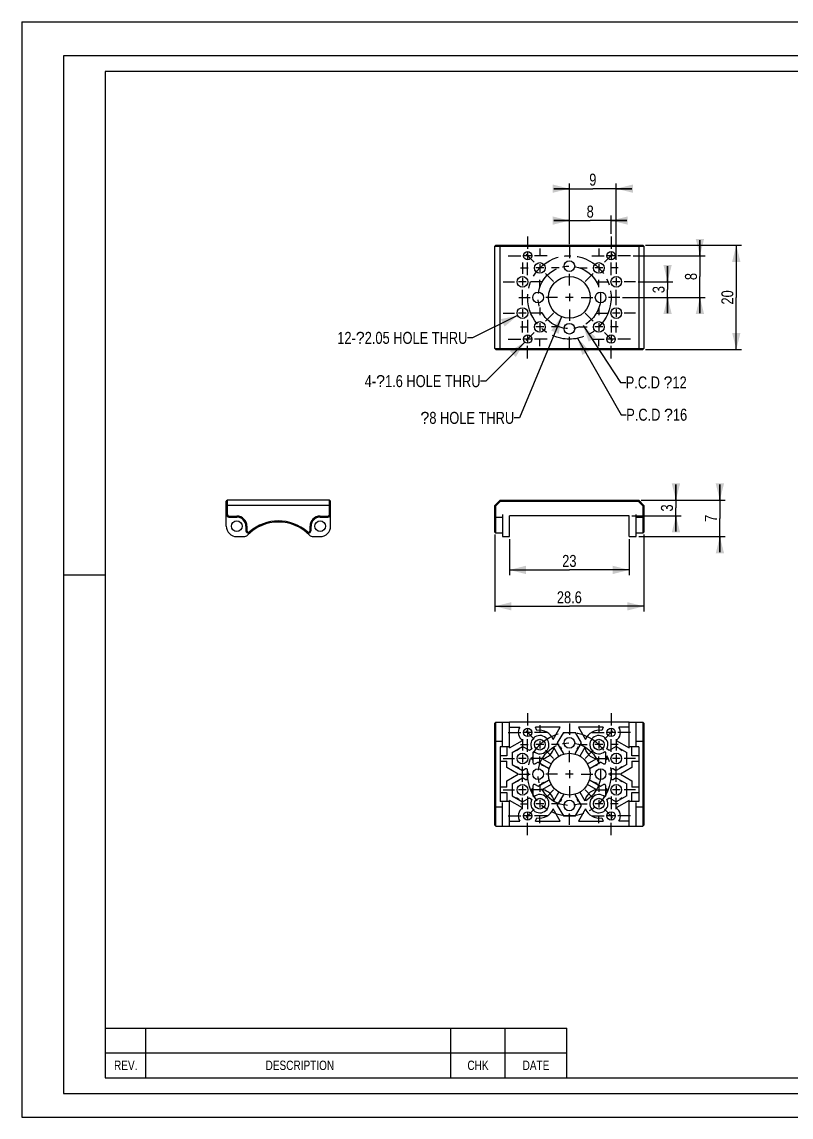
# Model space of a CAD drawing. Header units: millimetres. Extents: x 0 to 297, y 0 to 210.
# Drawn here: x 0 to 147.5, y 0 to 210 of the extents above; entities that cross this region are included whole.
import ezdxf

# ---------------------------------------------------------------- set-up
doc = ezdxf.new("R2010")
doc.units = ezdxf.units.MM
doc.header["$LTSCALE"] = 16.335
doc.linetypes.add('CENTER', pattern=[0.6, 0.375, -0.075, 0.075, -0.075])
doc.layers.get('0').update_dxf_attribs({"linetype": 'CONTINUOUS'})
doc.layers.add('02___PRT_ALL_AXES', color=7, linetype='CONTINUOUS')
doc.styles.get("Standard").update_dxf_attribs({"font": 'txt', "width": 0.8})
doc.styles.add('TEXTSTYLE_3', font='symbol_asme.ttf')
doc.dimstyles.new('DIMSTYLE_1', dxfattribs={"dimtxt": 2.3, "dimasz": 3.2, "dimexe": 1, "dimexo": 0.5, "dimgap": 0.575, "dimtad": 1, "dimdsep": 46, "dimtxsty": 'Standard', "dimblk": '_FILLED', "dimblk1": '_FILLED', "dimblk2": '_FILLED', "dimcen": 0.09, "dimazin": 2, "dimtp": 0.2, "dimtm": 0.2, "dimtfac": 1, "dimtofl": 0, "dimtmove": 0, "dimatfit": 3, "dimldrblk": '_FILLED', "dimfxl": 0, "dimtolj": 1, "dimarcsym": 0})
doc.dimstyles.new('DIMSTYLE_2', dxfattribs={"dimtxt": 2.3, "dimasz": 3.2, "dimexe": 1, "dimexo": 0.5, "dimgap": 0.575, "dimtad": 1, "dimdsep": 46, "dimtxsty": 'Standard', "dimblk": '_FILLED', "dimblk1": '_FILLED', "dimblk2": '_FILLED', "dimcen": 0.09, "dimazin": 2, "dimtp": 0.1, "dimtm": 0.1, "dimtfac": 1, "dimtofl": 0, "dimtmove": 0, "dimatfit": 3, "dimldrblk": '_FILLED', "dimfxl": 0, "dimtolj": 1, "dimarcsym": 0})
doc.dimstyles.get("Standard").update_dxf_attribs({"dimtxt": 2.3, "dimasz": 3.2, "dimexe": 1, "dimexo": 0.5, "dimtad": 1, "dimdsep": 46, "dimtxsty": 'Standard', "dimblk": '_FILLED', "dimblk1": '_FILLED', "dimblk2": '_FILLED', "dimcen": 0.09, "dimazin": 2, "dimtol": 1, "dimtp": 0.01, "dimtm": 0.01, "dimtfac": 1, "dimtofl": 0, "dimtmove": 0, "dimatfit": 3, "dimldrblk": '_FILLED', "dimfxl": 0, "dimtolj": 1, "dimarcsym": 0})

# ---------------------------------------------------------------- blocks, each defined once
blk = doc.blocks.new('_FILLED')
at = {"color": 0, "linetype": 'ByBlock'}
blk.add_solid([(0, 0), (-1, 0.25), (-1, -0.25)], dxfattribs=at)
blk = doc.blocks.new('*D2')
at = {"color": 2, "linetype": 'Continuous'}
for p, q in [((133.87, 118.3), (133.87, 121.3)), ((133.87, 121.3), (133.87, 114.8)), ((118.8, 118.3), (134.87, 118.3)), ((133.87, 108.3), (133.87, 114.8)), ((118.3, 111.3), (134.87, 111.3)), ((133.87, 111.3), (133.87, 108.3))]:
    blk.add_line(p, q, dxfattribs=at)
at = {"color": 2, "linetype": 'Continuous', "xscale": 3.2, "yscale": 3.2, "zscale": 3.2}
for p, rotation in [((133.87, 118.3), 270), ((133.87, 111.3), 90)]:
    blk.add_blockref('_FILLED', p, dxfattribs=dict(at, rotation=rotation))
at = {"color": 2, "linetype": 'Continuous', "insert": (130.99, 114.8), "char_height": 2.3, "width": 1.84, "attachment_point": 2, "rotation": 90, "line_spacing_factor": 0.9}
blk.add_mtext('7', dxfattribs=at)
blk = doc.blocks.new('*D3')
at = {"color": 2, "linetype": 'Continuous'}
for p, q in [((90.7, 111.74), (90.7, 96.94)), ((119.3, 111.74), (119.3, 96.94)), ((90.7, 97.94), (105, 97.94)), ((119.3, 97.94), (105, 97.94))]:
    blk.add_line(p, q, dxfattribs=at)
at = {"color": 2, "linetype": 'Continuous', "xscale": 3.2, "yscale": 3.2, "zscale": 3.2, "rotation": 180}
blk.add_blockref('_FILLED', (90.7, 97.94), dxfattribs=at)
at = {"color": 2, "linetype": 'Continuous', "xscale": 3.2, "yscale": 3.2, "zscale": 3.2}
blk.add_blockref('_FILLED', (119.3, 97.94), dxfattribs=at)
at = {"color": 2, "linetype": 'Continuous', "insert": (105, 100.82), "char_height": 2.3, "width": 7.36, "attachment_point": 2, "line_spacing_factor": 0.9}
blk.add_mtext('28.6', dxfattribs=at)
blk = doc.blocks.new('*D4')
at = {"color": 2, "linetype": 'Continuous'}
for p, q in [((93.5, 110.8), (93.5, 103.92)), ((116.5, 110.8), (116.5, 103.92)), ((93.5, 104.92), (105, 104.92)), ((116.5, 104.92), (105, 104.92))]:
    blk.add_line(p, q, dxfattribs=at)
at = {"color": 2, "linetype": 'Continuous', "xscale": 3.2, "yscale": 3.2, "zscale": 3.2, "rotation": 180}
blk.add_blockref('_FILLED', (93.5, 104.92), dxfattribs=at)
at = {"color": 2, "linetype": 'Continuous', "xscale": 3.2, "yscale": 3.2, "zscale": 3.2}
blk.add_blockref('_FILLED', (116.5, 104.92), dxfattribs=at)
at = {"color": 2, "linetype": 'Continuous', "insert": (105, 107.79), "char_height": 2.3, "width": 3.68, "attachment_point": 2, "line_spacing_factor": 0.9}
blk.add_mtext('23', dxfattribs=at)
blk = doc.blocks.new('*D5')
at = {"color": 2, "linetype": 'Continuous'}
for p, q in [((125.45, 118.3), (125.45, 121.3)), ((125.45, 121.3), (125.45, 116.8)), ((118.8, 118.3), (126.45, 118.3)), ((125.45, 112.3), (125.45, 116.8)), ((117, 115.3), (126.45, 115.3)), ((125.45, 115.3), (125.45, 112.3))]:
    blk.add_line(p, q, dxfattribs=at)
at = {"color": 2, "linetype": 'Continuous', "xscale": 3.2, "yscale": 3.2, "zscale": 3.2}
for p, rotation in [((125.45, 118.3), 270), ((125.45, 115.3), 90)]:
    blk.add_blockref('_FILLED', p, dxfattribs=dict(at, rotation=rotation))
at = {"color": 2, "linetype": 'Continuous', "insert": (122.57, 116.8), "char_height": 2.3, "width": 1.84, "attachment_point": 2, "rotation": 90, "line_spacing_factor": 0.9}
blk.add_mtext('3', dxfattribs=at)
blk = doc.blocks.new('*D6')
at = {"color": 2, "linetype": 'Continuous'}
for p, q in [((119.6, 167.17), (138.02, 167.17)), ((137.02, 167.17), (137.02, 157.17)), ((137.02, 147.17), (137.02, 157.17)), ((119.6, 147.17), (138.02, 147.17))]:
    blk.add_line(p, q, dxfattribs=at)
at = {"color": 2, "linetype": 'Continuous', "xscale": 3.2, "yscale": 3.2, "zscale": 3.2}
for p, rotation in [((137.02, 167.17), 90), ((137.02, 147.17), 270)]:
    blk.add_blockref('_FILLED', p, dxfattribs=dict(at, rotation=rotation))
at = {"color": 2, "linetype": 'Continuous', "insert": (134.15, 157.17), "char_height": 2.3, "width": 3.68, "attachment_point": 2, "rotation": 90, "line_spacing_factor": 0.9}
blk.add_mtext('20', dxfattribs=at)
blk = doc.blocks.new('*D7')
at = {"color": 2, "linetype": 'Continuous'}
for p, q in [((105, 167.38), (105, 172.91)), ((113, 169.38), (113, 172.91)), ((105, 171.91), (102, 171.91)), ((102, 171.91), (109, 171.91)), ((116, 171.91), (109, 171.91)), ((113, 171.91), (116, 171.91))]:
    blk.add_line(p, q, dxfattribs=at)
at = {"color": 2, "linetype": 'Continuous', "xscale": 3.2, "yscale": 3.2, "zscale": 3.2}
blk.add_blockref('_FILLED', (105, 171.91), dxfattribs=at)
at = {"color": 2, "linetype": 'Continuous', "xscale": 3.2, "yscale": 3.2, "zscale": 3.2, "rotation": 180}
blk.add_blockref('_FILLED', (113, 171.91), dxfattribs=at)
at = {"color": 2, "linetype": 'Continuous', "insert": (109, 174.78), "char_height": 2.3, "width": 1.84, "attachment_point": 2, "line_spacing_factor": 0.9}
blk.add_mtext('8', dxfattribs=at)
blk = doc.blocks.new('*D8')
at = {"color": 2, "linetype": 'Continuous'}
for p, q in [((105, 167.38), (105, 179.02)), ((114, 164.38), (114, 179.02)), ((105, 178.02), (102, 178.02)), ((102, 178.02), (109.5, 178.02)), ((117, 178.02), (109.5, 178.02)), ((114, 178.02), (117, 178.02))]:
    blk.add_line(p, q, dxfattribs=at)
at = {"color": 2, "linetype": 'Continuous', "xscale": 3.2, "yscale": 3.2, "zscale": 3.2}
blk.add_blockref('_FILLED', (105, 178.02), dxfattribs=at)
at = {"color": 2, "linetype": 'Continuous', "xscale": 3.2, "yscale": 3.2, "zscale": 3.2, "rotation": 180}
blk.add_blockref('_FILLED', (114, 178.02), dxfattribs=at)
at = {"color": 2, "linetype": 'Continuous', "insert": (109.5, 180.9), "char_height": 2.3, "width": 1.84, "attachment_point": 2, "line_spacing_factor": 0.9}
blk.add_mtext('9', dxfattribs=at)
blk = doc.blocks.new('*D9')
at = {"color": 2, "linetype": 'Continuous'}
for p, q in [((123.84, 160.17), (123.84, 163.17)), ((123.84, 163.17), (123.84, 158.67)), ((118.21, 160.17), (124.84, 160.17)), ((123.84, 154.17), (123.84, 158.67)), ((115.5, 157.17), (124.84, 157.17)), ((123.84, 157.17), (123.84, 154.17))]:
    blk.add_line(p, q, dxfattribs=at)
at = {"color": 2, "linetype": 'Continuous', "xscale": 3.2, "yscale": 3.2, "zscale": 3.2}
for p, rotation in [((123.84, 160.17), 270), ((123.84, 157.17), 90)]:
    blk.add_blockref('_FILLED', p, dxfattribs=dict(at, rotation=rotation))
at = {"color": 2, "linetype": 'Continuous', "insert": (120.97, 158.67), "char_height": 2.3, "width": 1.84, "attachment_point": 2, "rotation": 90, "line_spacing_factor": 0.9}
blk.add_mtext('3', dxfattribs=at)
blk = doc.blocks.new('*D10')
at = {"color": 2, "linetype": 'Continuous'}
for p, q in [((130.04, 165.17), (130.04, 168.17)), ((130.04, 168.17), (130.04, 161.17)), ((117.21, 165.17), (131.04, 165.17)), ((130.04, 154.17), (130.04, 161.17)), ((115.21, 157.17), (131.04, 157.17)), ((130.04, 157.17), (130.04, 154.17))]:
    blk.add_line(p, q, dxfattribs=at)
at = {"color": 2, "linetype": 'Continuous', "xscale": 3.2, "yscale": 3.2, "zscale": 3.2}
for p, rotation in [((130.04, 165.17), 270), ((130.04, 157.17), 90)]:
    blk.add_blockref('_FILLED', p, dxfattribs=dict(at, rotation=rotation))
at = {"color": 2, "linetype": 'Continuous', "insert": (127.17, 161.17), "char_height": 2.3, "width": 1.84, "attachment_point": 2, "rotation": 90, "line_spacing_factor": 0.9}
blk.add_mtext('8', dxfattribs=at)

msp = doc.modelspace()

# ---------------------------------------------------------------- linework, layer by layer
at = {"color": 7, "linetype": 'Continuous'}
for p, q in [((0, 210), (0, 0)), ((0, 210), (297, 210)), ((8, 203.5), (8, 4.5)), ((293, 203.5), (8, 203.5)), ((90.701, 166.968), (90.901, 167.168)), ((90.701, 147.368), (90.701, 166.968)), ((90.701, 166.968), (119.301, 166.968)), ((90.901, 167.168), (119.101, 167.168)), ((91.701, 166.968), (91.784, 167.168)), ((91.701, 147.368), (91.701, 166.968)), ((118.218, 167.168), (118.301, 166.968)), ((118.301, 166.968), (118.301, 147.368)), ((119.301, 166.968), (119.101, 167.168)), ((119.301, 166.968), (119.301, 147.368)), ((90.701, 147.368), (90.901, 147.168)), ((90.701, 147.368), (119.301, 147.368)), ((90.901, 147.168), (119.101, 147.168)), ((91.784, 147.168), (91.701, 147.368)), ((118.301, 147.368), (118.218, 147.168)), ((119.301, 147.368), (119.101, 147.168)), ((39.408, 118.303), (39.208, 118.103)), ((39.208, 113.303), (39.208, 118.103)), ((39.408, 115.553), (39.408, 118.303)), ((59.008, 118.303), (39.408, 118.303)), ((59.008, 115.553), (59.008, 118.303)), ((59.208, 118.103), (59.008, 118.303)), ((59.208, 113.303), (59.208, 118.103)), ((91.701, 118.303), (90.701, 117.303)), ((91.784, 118.103), (90.901, 117.22)), ((91.784, 118.103), (91.701, 118.303)), ((91.701, 118.303), (118.301, 118.303)), ((91.784, 118.103), (118.218, 118.103)), ((118.301, 118.303), (118.218, 118.103)), ((119.101, 117.22), (118.218, 118.103)), ((119.301, 117.303), (118.301, 118.303)), ((39.408, 117.303), (39.208, 117.22)), ((59.008, 117.303), (39.408, 117.303)), ((59.008, 117.303), (59.208, 117.22)), ((90.701, 112.165), (90.701, 117.303)), ((90.701, 117.303), (90.901, 117.22)), ((90.901, 111.965), (90.901, 117.22)), ((92.201, 115.553), (92.201, 111.303)), ((117.801, 111.303), (117.801, 115.553)), ((119.301, 117.303), (119.101, 117.22)), ((119.101, 117.22), (119.101, 111.965)), ((119.301, 117.303), (119.301, 112.165)), ((39.708, 115.253), (41.208, 115.253)), ((39.708, 115.053), (41.208, 115.053)), ((57.208, 115.253), (58.708, 115.253)), ((57.208, 115.053), (58.708, 115.053)), ((90.701, 115.253), (90.901, 115.053)), ((90.901, 115.053), (92.201, 115.053)), ((93.501, 111.303), (93.501, 115.303)), ((116.501, 111.303), (116.501, 115.303)), ((117.801, 115.053), (119.101, 115.053)), ((119.301, 115.253), (119.101, 115.053)), ((41.208, 111.303), (42.557, 111.303)), ((42.958, 113.303), (42.958, 112.465)), ((43.158, 113.303), (43.158, 112.465)), ((55.258, 112.465), (55.258, 113.303)), ((55.458, 112.465), (55.458, 113.303)), ((55.859, 111.303), (57.208, 111.303)), ((90.701, 112.165), (90.901, 111.965)), ((92.201, 111.965), (90.901, 111.965)), ((92.201, 111.303), (93.501, 111.303)), ((116.501, 111.303), (117.801, 111.303)), ((119.101, 111.965), (117.801, 111.965)), ((119.301, 112.165), (119.101, 111.965)), ((8, 104), (16, 104)), ((90.701, 75.556), (90.901, 75.756)), ((90.901, 55.756), (90.901, 75.756)), ((90.901, 75.756), (93.501, 75.756)), ((92.201, 71.179), (92.201, 75.756)), ((93.501, 70.777), (93.501, 75.756)), ((116.501, 75.756), (119.101, 75.756)), ((116.501, 70.777), (116.501, 75.756)), ((117.801, 71.179), (117.801, 75.756)), ((119.101, 75.756), (119.101, 55.756)), ((119.301, 75.556), (119.101, 75.756)), ((90.701, 55.956), (90.701, 75.556)), ((93.501, 74.756), (95.504, 74.756)), ((103.269, 74.756), (98.497, 74.756)), ((101.91, 72.402), (103.269, 74.756)), ((103.846, 73.756), (102.691, 71.756)), ((103.846, 73.756), (106.155, 73.756)), ((104.751, 73.636), (104.751, 73.756)), ((105.251, 73.636), (104.751, 73.636)), ((105.251, 73.756), (105.251, 73.636)), ((107.31, 71.756), (106.155, 73.756)), ((106.733, 74.756), (108.092, 72.402)), ((111.504, 74.756), (106.733, 74.756)), ((116.501, 74.756), (114.497, 74.756)), ((119.301, 75.556), (119.301, 55.956)), ((90.701, 71.806), (90.901, 72.006)), ((92.201, 72.006), (90.901, 72.006)), ((93.501, 70.777), (96.033, 72.239)), ((103.846, 69.756), (102.691, 71.756)), ((106.155, 69.756), (107.31, 71.756)), ((113.969, 72.239), (116.501, 70.777)), ((119.101, 72.006), (117.801, 72.006)), ((119.301, 71.806), (119.101, 72.006)), ((91.701, 71.006), (91.701, 60.506)), ((93.501, 71.006), (91.701, 71.006)), ((93.001, 71.006), (93.001, 69.256)), ((94.001, 69.911), (96.001, 71.065)), ((94.001, 69.911), (94.001, 67.601)), ((94.844, 70.259), (94.784, 70.363)), ((95.277, 70.509), (94.844, 70.259)), ((95.217, 70.613), (95.277, 70.509)), ((97.367, 70.277), (96.001, 71.065)), ((97.788, 70.611), (97.367, 70.277)), ((98.001, 69.911), (98.212, 70.078)), ((98.001, 69.911), (98.001, 68.008)), ((103.001, 69.22), (102.042, 70.881)), ((103.144, 70.973), (103.248, 71.033)), ((103.248, 71.033), (103.498, 70.6)), ((103.498, 70.6), (103.394, 70.54)), ((103.846, 69.756), (103.846, 69.586)), ((106.155, 69.586), (106.155, 69.756)), ((106.504, 70.6), (106.754, 71.033)), ((106.608, 70.54), (106.504, 70.6)), ((106.754, 71.033), (106.858, 70.973)), ((107.96, 70.881), (107.001, 69.22)), ((111.79, 70.078), (112.001, 69.911)), ((112.001, 68.008), (112.001, 69.911)), ((112.634, 70.277), (112.213, 70.611)), ((114.001, 71.065), (112.634, 70.277)), ((114.001, 71.065), (116.001, 69.911)), ((114.724, 70.509), (114.784, 70.613)), ((115.157, 70.259), (114.724, 70.509)), ((115.217, 70.363), (115.157, 70.259)), ((116.001, 67.601), (116.001, 69.911)), ((118.301, 71.006), (116.501, 71.006)), ((117.001, 69.256), (117.001, 71.006)), ((118.301, 71.006), (118.301, 60.506)), ((93.001, 69.256), (91.701, 69.256)), ((91.701, 68.256), (93.001, 68.256)), ((93.001, 67.024), (93.001, 68.256)), ((94.001, 67.601), (96.001, 66.447)), ((94.784, 67.149), (94.844, 67.253)), ((94.844, 67.253), (95.277, 67.003)), ((97.881, 68.506), (97.881, 69.006)), ((97.881, 69.006), (98.001, 69.006)), ((98.001, 68.506), (97.881, 68.506)), ((99.001, 68.065), (98.451, 67.748)), ((99.001, 68.065), (101.001, 66.911)), ((99.724, 67.509), (99.784, 67.613)), ((100.157, 67.259), (99.724, 67.509)), ((99.876, 68.715), (101.537, 67.756)), ((100.217, 67.363), (100.157, 67.259)), ((108.465, 67.756), (110.126, 68.715)), ((109.001, 66.911), (111.001, 68.065)), ((109.844, 67.259), (109.784, 67.363)), ((110.277, 67.509), (109.844, 67.259)), ((110.217, 67.613), (110.277, 67.509)), ((111.551, 67.748), (111.001, 68.065)), ((112.001, 69.006), (112.121, 69.006)), ((112.121, 68.506), (112.001, 68.506)), ((112.121, 69.006), (112.121, 68.506)), ((116.001, 67.601), (114.001, 66.447)), ((114.724, 67.003), (115.157, 67.253)), ((115.157, 67.253), (115.217, 67.149)), ((118.301, 69.256), (117.001, 69.256)), ((117.001, 68.256), (118.301, 68.256)), ((117.001, 68.256), (117.001, 67.024)), ((95.197, 65.756), (93.001, 67.024)), ((93.001, 64.488), (95.197, 65.756)), ((95.277, 67.003), (95.217, 66.899)), ((96.001, 66.447), (96.551, 66.764)), ((97.001, 65.008), (97.001, 66.504)), ((97.001, 66.006), (97.121, 66.006)), ((97.121, 65.506), (97.001, 65.506)), ((97.121, 66.006), (97.121, 65.506)), ((101.171, 66.911), (101.001, 66.911)), ((109.001, 66.911), (108.83, 66.911)), ((112.881, 66.006), (113.001, 66.006)), ((112.881, 65.506), (112.881, 66.006)), ((113.001, 65.506), (112.881, 65.506)), ((113.001, 66.504), (113.001, 65.008)), ((113.451, 66.764), (114.001, 66.447)), ((114.784, 66.899), (114.724, 67.003)), ((117.001, 67.024), (114.805, 65.756)), ((114.805, 65.756), (117.001, 64.488)), ((93.001, 63.256), (91.701, 63.256)), ((93.001, 63.256), (93.001, 64.488)), ((94.001, 63.911), (96.001, 65.065)), ((94.001, 63.911), (94.001, 61.601)), ((94.844, 64.259), (94.784, 64.363)), ((95.277, 64.509), (94.844, 64.259)), ((95.217, 64.613), (95.277, 64.509)), ((96.551, 64.748), (96.001, 65.065)), ((97.881, 62.506), (97.881, 63.006)), ((97.881, 63.006), (98.001, 63.006)), ((98.001, 63.504), (98.001, 61.601)), ((98.451, 63.764), (99.001, 63.447)), ((99.001, 63.447), (101.001, 64.601)), ((99.724, 64.003), (100.157, 64.253)), ((99.784, 63.899), (99.724, 64.003)), ((101.537, 63.756), (99.876, 62.797)), ((100.157, 64.253), (100.217, 64.149)), ((101.001, 64.601), (101.171, 64.601)), ((110.126, 62.797), (108.465, 63.756)), ((108.83, 64.601), (109.001, 64.601)), ((109.001, 64.601), (111.001, 63.447)), ((109.784, 64.149), (109.844, 64.253)), ((109.844, 64.253), (110.277, 64.003)), ((110.277, 64.003), (110.217, 63.899)), ((111.001, 63.447), (111.551, 63.764)), ((112.001, 61.601), (112.001, 63.504)), ((112.001, 63.006), (112.121, 63.006)), ((112.121, 63.006), (112.121, 62.506)), ((114.001, 65.065), (113.451, 64.748)), ((114.001, 65.065), (116.001, 63.911)), ((114.724, 64.509), (114.784, 64.613)), ((115.157, 64.259), (114.724, 64.509)), ((115.217, 64.363), (115.157, 64.259)), ((116.001, 61.601), (116.001, 63.911)), ((117.001, 64.488), (117.001, 63.256)), ((118.301, 63.256), (117.001, 63.256)), ((91.701, 62.256), (93.001, 62.256)), ((93.001, 62.256), (93.001, 60.506)), ((94.001, 61.601), (96.001, 60.447)), ((94.784, 61.149), (94.844, 61.253)), ((94.844, 61.253), (95.277, 61.003)), ((95.277, 61.003), (95.217, 60.899)), ((96.001, 60.447), (97.367, 61.236)), ((97.367, 61.236), (97.788, 60.901)), ((98.001, 62.506), (97.881, 62.506)), ((98.212, 61.434), (98.001, 61.601)), ((102.042, 60.631), (103.001, 62.292)), ((102.691, 59.756), (103.846, 61.756)), ((103.498, 60.913), (103.248, 60.48)), ((103.394, 60.973), (103.498, 60.913)), ((103.846, 61.926), (103.846, 61.756)), ((106.155, 61.756), (106.155, 61.926)), ((107.31, 59.756), (106.155, 61.756)), ((106.504, 60.913), (106.608, 60.973)), ((106.754, 60.48), (106.504, 60.913)), ((107.001, 62.292), (107.96, 60.631)), ((112.001, 61.601), (111.79, 61.434)), ((112.121, 62.506), (112.001, 62.506)), ((112.213, 60.901), (112.634, 61.236)), ((112.634, 61.236), (114.001, 60.447)), ((116.001, 61.601), (114.001, 60.447)), ((114.724, 61.003), (115.157, 61.253)), ((114.784, 60.899), (114.724, 61.003)), ((115.157, 61.253), (115.217, 61.149)), ((117.001, 62.256), (118.301, 62.256)), ((117.001, 60.506), (117.001, 62.256)), ((90.701, 59.706), (90.901, 59.506)), ((90.901, 59.506), (92.201, 59.506)), ((93.501, 60.506), (91.701, 60.506)), ((92.201, 55.756), (92.201, 60.333)), ((93.501, 55.756), (93.501, 60.735)), ((96.033, 59.274), (93.501, 60.735)), ((103.269, 56.756), (101.91, 59.11)), ((102.691, 59.756), (103.846, 57.756)), ((103.248, 60.48), (103.144, 60.54)), ((106.155, 57.756), (107.31, 59.756)), ((108.092, 59.11), (106.733, 56.756)), ((106.858, 60.54), (106.754, 60.48)), ((116.501, 60.735), (113.969, 59.274)), ((116.501, 55.756), (116.501, 60.735)), ((118.301, 60.506), (116.501, 60.506)), ((117.801, 55.756), (117.801, 60.333)), ((117.801, 59.506), (119.101, 59.506)), ((119.301, 59.706), (119.101, 59.506)), ((93.501, 56.756), (95.504, 56.756)), ((98.497, 56.756), (103.269, 56.756)), ((103.846, 57.756), (106.155, 57.756)), ((104.751, 57.876), (105.251, 57.876)), ((104.751, 57.756), (104.751, 57.876)), ((105.251, 57.876), (105.251, 57.756)), ((106.733, 56.756), (111.504, 56.756)), ((116.501, 56.756), (114.497, 56.756)), ((90.701, 55.956), (90.901, 55.756)), ((90.901, 55.756), (93.501, 55.756)), ((116.501, 55.756), (119.101, 55.756)), ((119.301, 55.956), (119.101, 55.756)), ((8, 4.5), (293, 4.5)), ((0, 0), (297, 0))]:
    msp.add_line(p, q, dxfattribs=at)
at = {"color": 1, "linetype": 'Continuous'}
for p, q in [((16, 200.5), (16, 7.5)), ((290, 200.5), (16, 200.5)), ((16, 7.5), (290, 7.5))]:
    msp.add_line(p, q, dxfattribs=at)
at = {"color": 2, "linetype": 'Continuous'}
for p, q in [((16.042, 7.546), (16.042, 17.078)), ((16.042, 17.078), (104.542, 17.078)), ((23.792, 7.546), (23.792, 17.078)), ((82.292, 7.546), (82.292, 17.078)), ((92.667, 7.546), (92.667, 17.078)), ((104.542, 7.546), (104.542, 17.078)), ((16.042, 12.312), (104.542, 12.312)), ((16.042, 7.546), (104.542, 7.546))]:
    msp.add_line(p, q, dxfattribs=at)
at = {"color": 7, "linetype": 'Continuous'}
for centre, radius in [((41.208, 113.303), 1.025), ((57.208, 113.303), 1.025), ((99.344, 71.413), 1.025), ((105.001, 71.756), 1.025), ((110.658, 71.413), 1.025), ((96.001, 68.756), 1.025), ((105.001, 65.756), 4), ((114.001, 68.756), 1.025), ((99.001, 65.756), 1.025), ((111.001, 65.756), 1.025), ((96.001, 62.756), 1.025), ((114.001, 62.756), 1.025), ((99.344, 60.099), 1.025), ((110.658, 60.099), 1.025), ((105.001, 59.756), 1.025)]:
    msp.add_circle(centre, radius, dxfattribs=at)
for centre, radius, start, end in [((39.708, 115.553), 0.5, 180, 270), ((39.708, 115.553), 0.3, 180, 270), ((58.708, 115.553), 0.5, 270, 360), ((58.708, 115.553), 0.3, 270, 360), ((41.208, 113.303), 1.95, 0, 90), ((41.208, 113.303), 1.75, 0, 90), ((49.208, 105.803), 8.3, 44.3408, 135.6592), ((49.208, 105.803), 8.5, 49.20087, 130.79913), ((57.208, 113.303), 1.95, 90, 180), ((57.208, 113.303), 1.75, 90, 180), ((41.208, 113.303), 2, 180, 270), ((42.557, 112.303), 1, 270, 315.6592), ((43.458, 112.465), 0.5, 180, 310.79913), ((43.458, 112.465), 0.3, 180, 310.79913), ((54.958, 112.465), 0.5, 229.20087, 360), ((54.958, 112.465), 0.3, 229.20087, 360), ((55.859, 112.303), 1, 224.3408, 270), ((57.208, 113.303), 2, 270, 360), ((97.001, 73.756), 1.8, 146.25101, 237.46339), ((97.001, 73.756), 1.8, 11.07322, 33.74899), ((99.344, 71.413), 2.75, 21.08639, 102.10439), ((110.658, 71.413), 2.75, 77.89561, 158.91361), ((113.001, 73.756), 1.8, 146.25101, 168.92678), ((113.001, 73.756), 1.8, 302.53661, 33.74899), ((99.344, 71.413), 1.75, 229.68927, 207.26025), ((110.658, 71.413), 1.75, 332.73975, 310.31073), ((99.344, 71.413), 2.75, 281.15534, 348.84466), ((110.658, 71.413), 2.75, 191.15534, 258.84466), ((98.301, 68.008), 0.3, 180, 300), ((111.701, 68.008), 0.3, 240, 360), ((96.701, 66.504), 0.3, 0, 120), ((113.301, 66.504), 0.3, 60, 180), ((96.701, 65.008), 0.3, 240, 360), ((98.301, 63.504), 0.3, 60, 180), ((111.701, 63.504), 0.3, 0, 120), ((113.301, 65.008), 0.3, 180, 300), ((99.344, 60.099), 1.75, 152.73975, 130.31073), ((99.344, 60.099), 2.75, 11.15534, 78.84466), ((110.658, 60.099), 2.75, 101.15534, 168.84466), ((110.658, 60.099), 1.75, 49.68927, 27.26025), ((97.001, 57.756), 1.8, 122.53661, 213.74899), ((99.344, 60.099), 2.75, 257.89561, 338.91361), ((110.658, 60.099), 2.75, 201.08639, 282.10439), ((113.001, 57.756), 1.8, 326.25101, 57.46339), ((97.001, 57.756), 1.8, 326.25101, 348.92678), ((113.001, 57.756), 1.8, 191.07322, 213.74899)]:
    msp.add_arc(centre, radius, start, end, dxfattribs=at)
at = {"layer": '02___PRT_ALL_AXES', "color": 7, "linetype": 'CENTER'}
for p, q in [((97.001, 168.88), (97.001, 166.468)), ((113.001, 168.88), (113.001, 166.468)), ((99.344, 166.537), (99.344, 165.074)), ((105.001, 166.88), (105.001, 164.693)), ((110.658, 166.537), (110.658, 165.074)), ((93.288, 165.168), (95.701, 165.168)), ((96.001, 163.88), (96.001, 161.693)), ((96.719, 165.45), (98.266, 163.903)), ((97.001, 161.455), (97.001, 163.868)), ((100.713, 165.168), (98.301, 165.168)), ((109.288, 165.168), (111.701, 165.168)), ((113.283, 165.45), (111.736, 163.903)), ((113.001, 161.455), (113.001, 163.868)), ((114.001, 163.88), (114.001, 161.693)), ((116.713, 165.168), (114.301, 165.168)), ((95.631, 162.824), (97.094, 162.824)), ((101.969, 160.199), (100.422, 161.746)), ((103.056, 162.824), (101.594, 162.824)), ((106.945, 162.824), (108.408, 162.824)), ((108.032, 160.199), (109.579, 161.746)), ((114.37, 162.824), (112.908, 162.824)), ((92.288, 160.168), (94.476, 160.168)), ((99.713, 160.168), (97.526, 160.168)), ((99.344, 159.112), (99.344, 160.574)), ((105.001, 159.455), (105.001, 161.668)), ((110.288, 160.168), (112.476, 160.168)), ((110.658, 159.112), (110.658, 160.574)), ((117.713, 160.168), (115.526, 160.168)), ((96.001, 155.693), (96.001, 158.643)), ((114.001, 155.693), (114.001, 158.643)), ((95.288, 157.168), (97.476, 157.168)), ((102.713, 157.168), (100.501, 157.168)), ((107.288, 157.168), (109.501, 157.168)), ((114.713, 157.168), (112.526, 157.168)), ((92.288, 154.168), (94.476, 154.168)), ((99.713, 154.168), (97.526, 154.168)), ((99.344, 155.223), (99.344, 153.761)), ((101.969, 154.136), (100.422, 152.589)), ((105.001, 154.88), (105.001, 152.668)), ((108.032, 154.136), (109.579, 152.589)), ((110.288, 154.168), (112.476, 154.168)), ((110.658, 155.223), (110.658, 153.761)), ((117.713, 154.168), (115.526, 154.168)), ((95.631, 151.511), (97.094, 151.511)), ((96.001, 150.455), (96.001, 152.643)), ((97.001, 152.88), (97.001, 150.468)), ((103.056, 151.511), (101.594, 151.511)), ((106.945, 151.511), (108.408, 151.511)), ((114.37, 151.511), (112.908, 151.511)), ((113.001, 152.88), (113.001, 150.468)), ((114.001, 150.455), (114.001, 152.643)), ((93.288, 149.168), (95.701, 149.168)), ((96.719, 148.886), (98.266, 150.432)), ((100.713, 149.168), (98.301, 149.168)), ((99.344, 147.798), (99.344, 149.261)), ((105.001, 147.455), (105.001, 149.643)), ((109.288, 149.168), (111.701, 149.168)), ((110.658, 147.798), (110.658, 149.261)), ((113.283, 148.886), (111.736, 150.432)), ((116.713, 149.168), (114.301, 149.168)), ((97.001, 145.455), (97.001, 147.868)), ((113.001, 145.455), (113.001, 147.868)), ((97.001, 77.469), (97.001, 75.056)), ((113.001, 77.469), (113.001, 75.056)), ((93.288, 73.756), (95.701, 73.756)), ((96.719, 74.038), (98.266, 72.491)), ((100.713, 73.756), (98.301, 73.756)), ((99.344, 75.125), (99.344, 73.663)), ((105.001, 75.469), (105.001, 73.281)), ((109.288, 73.756), (111.701, 73.756)), ((110.658, 75.125), (110.658, 73.663)), ((113.283, 74.038), (111.736, 72.491)), ((116.713, 73.756), (114.301, 73.756)), ((95.631, 71.413), (97.094, 71.413)), ((96.001, 72.469), (96.001, 70.281)), ((97.001, 70.044), (97.001, 72.456)), ((103.056, 71.413), (101.594, 71.413)), ((106.945, 71.413), (108.408, 71.413)), ((114.37, 71.413), (112.908, 71.413)), ((113.001, 70.044), (113.001, 72.456)), ((114.001, 72.469), (114.001, 70.281)), ((101.969, 68.788), (100.422, 70.335)), ((105.001, 68.044), (105.001, 70.256)), ((108.032, 68.788), (109.579, 70.335)), ((92.288, 68.756), (94.476, 68.756)), ((96.001, 64.281), (96.001, 67.231)), ((99.713, 68.756), (97.526, 68.756)), ((99.344, 67.7), (99.344, 69.163)), ((110.288, 68.756), (112.476, 68.756)), ((110.658, 67.7), (110.658, 69.163)), ((114.001, 64.281), (114.001, 67.231)), ((117.713, 68.756), (115.526, 68.756)), ((95.288, 65.756), (97.476, 65.756)), ((102.713, 65.756), (100.501, 65.756)), ((107.288, 65.756), (109.501, 65.756)), ((114.713, 65.756), (112.526, 65.756)), ((99.344, 63.812), (99.344, 62.349)), ((105.001, 63.469), (105.001, 61.256)), ((110.658, 63.812), (110.658, 62.349)), ((92.288, 62.756), (94.476, 62.756)), ((96.001, 59.044), (96.001, 61.231)), ((97.001, 61.469), (97.001, 59.056)), ((99.713, 62.756), (97.526, 62.756)), ((101.969, 62.724), (100.422, 61.178)), ((108.032, 62.724), (109.579, 61.178)), ((110.288, 62.756), (112.476, 62.756)), ((113.001, 61.469), (113.001, 59.056)), ((114.001, 59.044), (114.001, 61.231)), ((117.713, 62.756), (115.526, 62.756)), ((95.631, 60.099), (97.094, 60.099)), ((96.719, 57.474), (98.266, 59.021)), ((103.056, 60.099), (101.594, 60.099)), ((106.945, 60.099), (108.408, 60.099)), ((113.283, 57.474), (111.736, 59.021)), ((114.37, 60.099), (112.908, 60.099)), ((93.288, 57.756), (95.701, 57.756)), ((100.713, 57.756), (98.301, 57.756)), ((99.344, 56.387), (99.344, 57.849)), ((105.001, 56.044), (105.001, 58.231)), ((109.288, 57.756), (111.701, 57.756)), ((110.658, 56.387), (110.658, 57.849)), ((116.713, 57.756), (114.301, 57.756)), ((97.001, 54.044), (97.001, 56.456)), ((113.001, 54.044), (113.001, 56.456))]:
    msp.add_line(p, q, dxfattribs=at)
at = {"layer": '02___PRT_ALL_AXES', "color": 7, "linetype": 'Continuous'}
for p, q in [((97.001, 165.91), (97.001, 164.425)), ((113.001, 165.91), (113.001, 164.425)), ((97.743, 165.168), (96.258, 165.168)), ((113.743, 165.168), (112.258, 165.168)), ((100.086, 162.824), (98.601, 162.824)), ((99.344, 163.567), (99.344, 162.082)), ((111.4, 162.824), (109.915, 162.824)), ((110.658, 163.567), (110.658, 162.082)), ((96.743, 160.168), (95.258, 160.168)), ((96.001, 160.91), (96.001, 159.425)), ((114.743, 160.168), (113.258, 160.168)), ((114.001, 160.91), (114.001, 159.425)), ((105.001, 157.91), (105.001, 156.425)), ((105.743, 157.168), (104.258, 157.168)), ((96.743, 154.168), (95.258, 154.168)), ((96.001, 154.91), (96.001, 153.425)), ((114.743, 154.168), (113.258, 154.168)), ((114.001, 154.91), (114.001, 153.425)), ((100.086, 151.511), (98.601, 151.511)), ((99.344, 152.253), (99.344, 150.768)), ((111.4, 151.511), (109.915, 151.511)), ((110.658, 152.253), (110.658, 150.768)), ((97.743, 149.168), (96.258, 149.168)), ((97.001, 149.91), (97.001, 148.425)), ((113.743, 149.168), (112.258, 149.168)), ((113.001, 149.91), (113.001, 148.425)), ((116.501, 115.303), (93.501, 115.303)), ((116.501, 75.756), (93.501, 75.756)), ((97.743, 73.756), (96.258, 73.756)), ((97.001, 74.499), (97.001, 73.014)), ((113.743, 73.756), (112.258, 73.756)), ((113.001, 74.499), (113.001, 73.014)), ((100.086, 71.413), (98.601, 71.413)), ((99.344, 72.155), (99.344, 70.67)), ((111.4, 71.413), (109.915, 71.413)), ((110.658, 72.155), (110.658, 70.67)), ((96.001, 69.499), (96.001, 68.014)), ((114.001, 69.499), (114.001, 68.014)), ((96.743, 68.756), (95.258, 68.756)), ((114.743, 68.756), (113.258, 68.756)), ((105.743, 65.756), (104.258, 65.756)), ((105.001, 66.499), (105.001, 65.014)), ((96.001, 63.499), (96.001, 62.014)), ((114.001, 63.499), (114.001, 62.014)), ((96.743, 62.756), (95.258, 62.756)), ((114.743, 62.756), (113.258, 62.756)), ((100.086, 60.099), (98.601, 60.099)), ((99.344, 60.842), (99.344, 59.357)), ((111.4, 60.099), (109.915, 60.099)), ((110.658, 60.842), (110.658, 59.357)), ((97.743, 57.756), (96.258, 57.756)), ((97.001, 58.499), (97.001, 57.014)), ((113.743, 57.756), (112.258, 57.756)), ((113.001, 58.499), (113.001, 57.014)), ((93.501, 55.756), (116.501, 55.756))]:
    msp.add_line(p, q, dxfattribs=at)
for centre, radius in [((97.001, 165.168), 0.8), ((113.001, 165.168), 0.8), ((99.344, 162.824), 1.025), ((105.001, 163.168), 1.025), ((110.658, 162.824), 1.025), ((96.001, 160.168), 1.025), ((105.001, 157.168), 4), ((114.001, 160.168), 1.025), ((99.001, 157.168), 1.025), ((111.001, 157.168), 1.025), ((96.001, 154.168), 1.025), ((114.001, 154.168), 1.025), ((99.344, 151.511), 1.025), ((105.001, 151.168), 1.025), ((110.658, 151.511), 1.025), ((97.001, 149.168), 0.8), ((113.001, 149.168), 0.8), ((97.001, 73.756), 0.8), ((113.001, 73.756), 0.8), ((97.001, 57.756), 0.8), ((113.001, 57.756), 0.8)]:
    msp.add_circle(centre, radius, dxfattribs=at)
at = {"layer": '02___PRT_ALL_AXES', "color": 7, "linetype": 'CENTER'}
for centre, radius in [((105.001, 157.168), 8), ((105.001, 157.168), 6), ((105.001, 65.756), 8), ((105.001, 65.756), 6)]:
    msp.add_circle(centre, radius, dxfattribs=at)

# ---------------------------------------------------------------- texts
at = {"color": 2, "linetype": 'Continuous', "char_height": 2.3, "line_spacing_factor": 0.9}
for s, insert, width, attachment_point in [('12-\\fSymbol_ASME;{\\W1.0;?}\\ftxt;2.05 HOLE THRU', (85.443, 150.566), 33.99282, 3), ('4-\\fSymbol_ASME;{\\W1.0;?}\\ftxt;1.6 HOLE THRU', (87.965, 142.266), 30.31282, 3), ('P.C.D \\fSymbol_ASME;{\\W1.0;?}\\ftxt;12', (115.812, 142.016), 17.43282, 1), ('P.C.D \\fSymbol_ASME;{\\W1.0;?}\\ftxt;16', (115.909, 135.83), 17.43282, 1)]:
    msp.add_mtext(s, dxfattribs=dict(at, insert=insert, width=width, attachment_point=attachment_point))
at = {"color": 2, "linetype": 'Continuous', "insert": (94.417, 135.228), "char_height": 2.3, "width": 22.95282, "attachment_point": 3, "line_spacing_factor": 0.9, "style": 'TEXTSTYLE_3'}
msp.add_mtext('?\\ftxt;{\\W0.8;8 HOLE THRU}', dxfattribs=at)
at = {"color": 7, "linetype": 'Continuous', "char_height": 1.8, "attachment_point": 2, "line_spacing_factor": 0.9}
for s, insert, width in [('REV.', (19.917, 10.829), 5.76), (' DESCRIPTION', (53.042, 10.829), 17.28), ('CHK', (87.479, 10.829), 4.32), ('DATE', (98.604, 10.829), 5.76)]:
    msp.add_mtext(s, dxfattribs=dict(at, insert=insert, width=width))

# ---------------------------------------------------------------- dimensions: what is measured, and where the dimension line sits
at = {"color": 2, "linetype": 'Continuous'}
for base, p1, p2, angle, dimstyle, picture, middle in [((105.001, 178.021), (114.001, 163.88), (105.001, 166.88), 180, 'DIMSTYLE_1', '*D8', (109.501, 178.021)), ((130.041, 165.168), (114.713, 157.168), (116.713, 165.168), 90, 'DIMSTYLE_1', '*D10', (130.041, 161.168)), ((137.021, 147.168), (119.101, 167.168), (119.101, 147.168), 270, 'DIMSTYLE_1', '*D6', (137.021, 157.168)), ((123.841, 160.168), (115, 157.168), (117.713, 160.168), 90, 'DIMSTYLE_2', '*D9', (123.841, 158.725)), ((125.446, 118.303), (116.501, 115.303), (118.301, 118.303), 90, 'DIMSTYLE_2', '*D5', (125.446, 116.861)), ((133.868, 118.303), (117.801, 111.303), (118.301, 118.303), 90, 'DIMSTYLE_1', '*D2', (133.868, 114.803))]:
    dim = msp.add_linear_dim(base=base, p1=p1, p2=p2, angle=angle, dimstyle=dimstyle, dxfattribs=at)
    dim.commit()
    dim.dimension.update_dxf_attribs({"geometry": picture, "text_midpoint": middle, "dimtype": 160})
for base, p1, p2, picture, middle in [((113.001, 171.906), (105.001, 166.88), (113.001, 168.88), '*D7', (109.001, 171.906)), ((119.301, 97.941), (90.701, 112.238), (119.301, 112.238), '*D3', (105.001, 97.941)), ((116.501, 104.917), (93.501, 111.303), (116.501, 111.303), '*D4', (105.058, 104.917))]:
    dim = msp.add_linear_dim(base=base, p1=p1, p2=p2, dimstyle='DIMSTYLE_1', dxfattribs=at)
    dim.commit()
    dim.dimension.update_dxf_attribs({"geometry": picture, "text_midpoint": middle, "dimtype": 160})

# ---------------------------------------------------------------- leaders
at = {"color": 2, "linetype": 'Continuous', "annotation_type": 0, "has_hookline": 1, "hookline_direction": 1}
for points, text_width in [([(95.083, 153.711), (86.443, 149.416), (85.443, 149.416)], 21.739), ([(103.467, 153.473), (95.417, 134.078), (94.417, 134.078)], 16.32), ([(107.622, 151.782), (114.812, 140.866), (115.812, 140.866)], 4.434), ([(106.592, 149.332), (114.909, 134.68), (115.909, 134.68)], 4.432), ([(96.436, 148.601), (88.965, 141.116), (87.965, 141.116)], 20.298)]:
    msp.add_leader(points, dimstyle='Standard', override={"dimtad": 0}, dxfattribs=dict(at, text_width=text_width))

doc.saveas('drawing.dxf')
